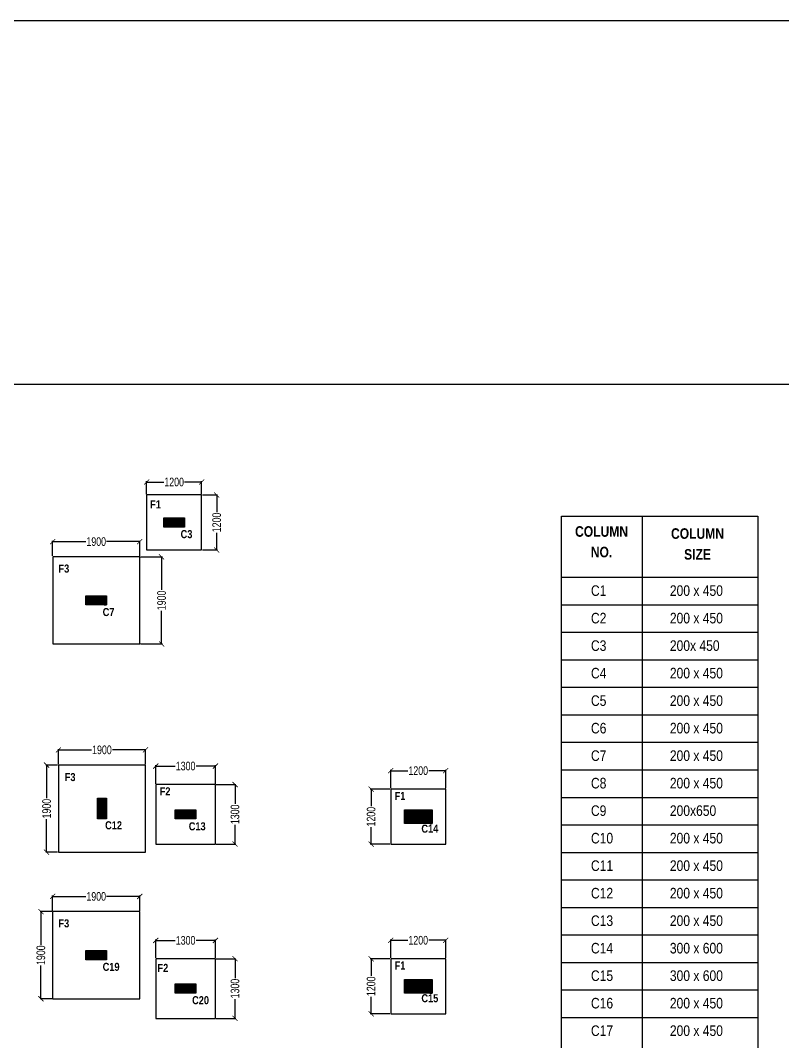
# Model space of a CAD drawing. Header units: millimetres. Extents: x 1798 to 243113, y 1193 to 150435.
# Drawn here: x 80154 to 96780, y 128159 to 150435 of the extents above; entities that cross this region are included whole.
import ezdxf

# ---------------------------------------------------------------- set-up
doc = ezdxf.new("R2010")
doc.units = ezdxf.units.MM
for name, color, linetype in [('-S-DIM', 8, 'Continuous'), ('A-WALL-PATT', 7, 'Continuous'), ('beam', 4, 'Continuous'), ('COL NOS', 12, 'Continuous'), ('column', 5, 'Continuous'), ('DIM', 8, 'Continuous')]:
    doc.layers.add(name, color=color, linetype=linetype)
doc.layers.add('LOW WALL', color=6, linetype='Continuous', lineweight=20)
doc.styles.add('sd', font='ARIALNB.TTF')
doc.styles.add('SOBHA', font='swisscl.ttf')
doc.styles.add('SUB TIT', font='ARIALNB.TTF')
doc.dimstyles.new('S-75', dxfattribs={"dimscale": 75, "dimtxt": 2.5, "dimasz": 1.5, "dimexe": 0.25, "dimexo": 0.25, "dimgap": 0.1, "dimtad": 0, "dimdec": 0, "dimrnd": 0.0005, "dimzin": 0, "dimdsep": 46, "dimtxsty": 'SOBHA', "dimblk": 'ARCHTICK', "dimcen": 0.09, "dimclrd": 8, "dimclre": 8, "dimclrt": 6, "dimadec": 0, "dimazin": 0, "dimtfac": 1, "dimtdec": 0, "dimtofl": 0, "dimtmove": 0, "dimatfit": 3, "dimfxl": 0.18, "dimtolj": 1, "dimtzin": 0, "dimlwd": -1, "dimlwe": -1, "dimarcsym": 0})

# ---------------------------------------------------------------- blocks, each defined once
blk = doc.blocks.new('_ArchTick')
at = {"color": 0, "linetype": 'ByBlock', "const_width": 0.15}
blk.add_lwpolyline([(-0.5, -0.5), (0.5, 0.5)], dxfattribs=at)
blk = doc.blocks.new('*D487')
at = {"layer": '-S-DIM', "color": 8, "ltscale": 150000, "transparency": 16777216}
for p, q in [((84126, 140083), (84454, 140083)), ((84435, 140083), (84435, 139711)), ((84435, 138883), (84435, 139255)), ((84126, 138883), (84454, 138883))]:
    blk.add_line(p, q, dxfattribs=at)
at = {"layer": '-S-DIM', "color": 8, "linetype": 'Continuous', "ltscale": 150000, "transparency": 16777216, "xscale": 112.5, "yscale": 112.5, "zscale": 112.5}
for p, rotation in [((84435, 140083), 90), ((84435, 138883), 270)]:
    blk.add_blockref('_ArchTick', p, dxfattribs=dict(at, rotation=rotation))
at = {"layer": '-S-DIM', "color": 6, "linetype": 'Continuous', "ltscale": 150000, "transparency": 16777216, "insert": (84435, 139483), "char_height": 187.5, "attachment_point": 5, "rotation": 90, "style": 'SOBHA'}
blk.add_mtext('\\A1;1200', dxfattribs=at)
blk = doc.blocks.new('*D614')
at = {"layer": '-S-DIM', "color": 8, "ltscale": 150000, "transparency": 16777216}
for p, q in [((82907, 140102), (82907, 140383)), ((82907, 140365), (83279, 140365)), ((84107, 140365), (83735, 140365)), ((84107, 140102), (84107, 140383))]:
    blk.add_line(p, q, dxfattribs=at)
at = {"layer": '-S-DIM', "color": 8, "linetype": 'Continuous', "ltscale": 150000, "transparency": 16777216, "xscale": 112.5, "yscale": 112.5, "zscale": 112.5, "rotation": 180}
blk.add_blockref('_ArchTick', (82907, 140365), dxfattribs=at)
at = {"layer": '-S-DIM', "color": 8, "linetype": 'Continuous', "ltscale": 150000, "transparency": 16777216, "xscale": 112.5, "yscale": 112.5, "zscale": 112.5}
blk.add_blockref('_ArchTick', (84107, 140365), dxfattribs=at)
at = {"layer": '-S-DIM', "color": 6, "linetype": 'Continuous', "ltscale": 150000, "transparency": 16777216, "insert": (83507, 140365), "char_height": 187.5, "attachment_point": 5, "style": 'SOBHA'}
blk.add_mtext('\\A1;1200', dxfattribs=at)
blk = doc.blocks.new('*D488')
at = {"layer": '-S-DIM', "color": 8, "ltscale": 150000, "transparency": 16777216}
for p, q in [((84426, 133766), (84854, 133766)), ((84835, 133766), (84835, 133344)), ((84835, 132466), (84835, 132888)), ((84426, 132466), (84854, 132466))]:
    blk.add_line(p, q, dxfattribs=at)
at = {"layer": '-S-DIM', "color": 8, "linetype": 'Continuous', "ltscale": 150000, "transparency": 16777216, "xscale": 112.5, "yscale": 112.5, "zscale": 112.5}
for p, rotation in [((84835, 133766), 90), ((84835, 132466), 270)]:
    blk.add_blockref('_ArchTick', p, dxfattribs=dict(at, rotation=rotation))
at = {"layer": '-S-DIM', "color": 6, "linetype": 'Continuous', "ltscale": 150000, "transparency": 16777216, "insert": (84835, 133116), "char_height": 187.5, "attachment_point": 5, "rotation": 90, "style": 'SOBHA'}
blk.add_mtext('\\A1;1300', dxfattribs=at)
blk = doc.blocks.new('*D615')
at = {"layer": '-S-DIM', "color": 8, "ltscale": 150000, "transparency": 16777216}
for p, q in [((83107, 133785), (83107, 134187)), ((83107, 134169), (83529, 134169)), ((84407, 134169), (83985, 134169)), ((84407, 133785), (84407, 134187))]:
    blk.add_line(p, q, dxfattribs=at)
at = {"layer": '-S-DIM', "color": 8, "linetype": 'Continuous', "ltscale": 150000, "transparency": 16777216, "xscale": 112.5, "yscale": 112.5, "zscale": 112.5, "rotation": 180}
blk.add_blockref('_ArchTick', (83107, 134169), dxfattribs=at)
at = {"layer": '-S-DIM', "color": 8, "linetype": 'Continuous', "ltscale": 150000, "transparency": 16777216, "xscale": 112.5, "yscale": 112.5, "zscale": 112.5}
blk.add_blockref('_ArchTick', (84407, 134169), dxfattribs=at)
at = {"layer": '-S-DIM', "color": 6, "linetype": 'Continuous', "ltscale": 150000, "transparency": 16777216, "insert": (83757, 134169), "char_height": 187.5, "attachment_point": 5, "style": 'SOBHA'}
blk.add_mtext('\\A1;1300', dxfattribs=at)
blk = doc.blocks.new('*D616')
at = {"layer": '-S-DIM', "color": 8, "ltscale": 150000, "transparency": 16777216}
for p, q in [((88213, 133665), (87785, 133665)), ((87804, 133665), (87804, 133293)), ((87804, 132465), (87804, 132837)), ((88213, 132465), (87785, 132465))]:
    blk.add_line(p, q, dxfattribs=at)
at = {"layer": '-S-DIM', "color": 8, "linetype": 'Continuous', "ltscale": 150000, "transparency": 16777216, "xscale": 112.5, "yscale": 112.5, "zscale": 112.5}
for p, rotation in [((87804, 133665), 90), ((87804, 132465), 270)]:
    blk.add_blockref('_ArchTick', p, dxfattribs=dict(at, rotation=rotation))
at = {"layer": '-S-DIM', "color": 6, "linetype": 'Continuous', "ltscale": 150000, "transparency": 16777216, "insert": (87804, 133065), "char_height": 187.5, "attachment_point": 5, "rotation": 90, "style": 'SOBHA'}
blk.add_mtext('\\A1;1200', dxfattribs=at)
blk = doc.blocks.new('*D617')
at = {"layer": '-S-DIM', "color": 8, "ltscale": 150000, "transparency": 16777216}
for p, q in [((88232, 133684), (88232, 134087)), ((88232, 134068), (88604, 134068)), ((89432, 134068), (89060, 134068)), ((89432, 133684), (89432, 134087))]:
    blk.add_line(p, q, dxfattribs=at)
at = {"layer": '-S-DIM', "color": 8, "linetype": 'Continuous', "ltscale": 150000, "transparency": 16777216, "xscale": 112.5, "yscale": 112.5, "zscale": 112.5, "rotation": 180}
blk.add_blockref('_ArchTick', (88232, 134068), dxfattribs=at)
at = {"layer": '-S-DIM', "color": 8, "linetype": 'Continuous', "ltscale": 150000, "transparency": 16777216, "xscale": 112.5, "yscale": 112.5, "zscale": 112.5}
blk.add_blockref('_ArchTick', (89432, 134068), dxfattribs=at)
at = {"layer": '-S-DIM', "color": 6, "linetype": 'Continuous', "ltscale": 150000, "transparency": 16777216, "insert": (88832, 134068), "char_height": 187.5, "attachment_point": 5, "style": 'SOBHA'}
blk.add_mtext('\\A1;1200', dxfattribs=at)
blk = doc.blocks.new('*D618')
at = {"layer": '-S-DIM', "color": 8, "ltscale": 150000, "transparency": 16777216}
for p, q in [((88213, 129965), (87785, 129965)), ((87804, 129965), (87804, 129593)), ((87804, 128765), (87804, 129137)), ((88213, 128765), (87785, 128765))]:
    blk.add_line(p, q, dxfattribs=at)
at = {"layer": '-S-DIM', "color": 8, "linetype": 'Continuous', "ltscale": 150000, "transparency": 16777216, "xscale": 112.5, "yscale": 112.5, "zscale": 112.5}
for p, rotation in [((87804, 129965), 90), ((87804, 128765), 270)]:
    blk.add_blockref('_ArchTick', p, dxfattribs=dict(at, rotation=rotation))
at = {"layer": '-S-DIM', "color": 6, "linetype": 'Continuous', "ltscale": 150000, "transparency": 16777216, "insert": (87804, 129365), "char_height": 187.5, "attachment_point": 5, "rotation": 90, "style": 'SOBHA'}
blk.add_mtext('\\A1;1200', dxfattribs=at)
blk = doc.blocks.new('*D619')
at = {"layer": '-S-DIM', "color": 8, "ltscale": 150000, "transparency": 16777216}
for p, q in [((88232, 129984), (88232, 130387)), ((88232, 130368), (88604, 130368)), ((89432, 130368), (89060, 130368)), ((89432, 129984), (89432, 130387))]:
    blk.add_line(p, q, dxfattribs=at)
at = {"layer": '-S-DIM', "color": 8, "linetype": 'Continuous', "ltscale": 150000, "transparency": 16777216, "xscale": 112.5, "yscale": 112.5, "zscale": 112.5, "rotation": 180}
blk.add_blockref('_ArchTick', (88232, 130368), dxfattribs=at)
at = {"layer": '-S-DIM', "color": 8, "linetype": 'Continuous', "ltscale": 150000, "transparency": 16777216, "xscale": 112.5, "yscale": 112.5, "zscale": 112.5}
blk.add_blockref('_ArchTick', (89432, 130368), dxfattribs=at)
at = {"layer": '-S-DIM', "color": 6, "linetype": 'Continuous', "ltscale": 150000, "transparency": 16777216, "insert": (88832, 130368), "char_height": 187.5, "attachment_point": 5, "style": 'SOBHA'}
blk.add_mtext('\\A1;1200', dxfattribs=at)
blk = doc.blocks.new('*D644')
at = {"layer": '-S-DIM', "color": 8, "ltscale": 150000, "transparency": 16777216}
for p, q in [((80857, 138752), (80857, 139084)), ((80857, 139065), (81579, 139065)), ((82757, 139065), (82035, 139065)), ((82757, 138752), (82757, 139084))]:
    blk.add_line(p, q, dxfattribs=at)
at = {"layer": '-S-DIM', "color": 8, "linetype": 'Continuous', "ltscale": 150000, "transparency": 16777216, "xscale": 112.5, "yscale": 112.5, "zscale": 112.5, "rotation": 180}
blk.add_blockref('_ArchTick', (80857, 139065), dxfattribs=at)
at = {"layer": '-S-DIM', "color": 8, "linetype": 'Continuous', "ltscale": 150000, "transparency": 16777216, "xscale": 112.5, "yscale": 112.5, "zscale": 112.5}
blk.add_blockref('_ArchTick', (82757, 139065), dxfattribs=at)
at = {"layer": '-S-DIM', "color": 6, "linetype": 'Continuous', "ltscale": 150000, "transparency": 16777216, "insert": (81807, 139065), "char_height": 187.5, "attachment_point": 5, "style": 'SOBHA'}
blk.add_mtext('\\A1;1900', dxfattribs=at)
blk = doc.blocks.new('*D645')
at = {"layer": '-S-DIM', "color": 8, "ltscale": 150000, "transparency": 16777216}
for p, q in [((82776, 138733), (83252, 138733)), ((83233, 138733), (83233, 138011)), ((83233, 136833), (83233, 137555)), ((82776, 136833), (83252, 136833))]:
    blk.add_line(p, q, dxfattribs=at)
at = {"layer": '-S-DIM', "color": 8, "linetype": 'Continuous', "ltscale": 150000, "transparency": 16777216, "xscale": 112.5, "yscale": 112.5, "zscale": 112.5}
for p, rotation in [((83233, 138733), 90), ((83233, 136833), 270)]:
    blk.add_blockref('_ArchTick', p, dxfattribs=dict(at, rotation=rotation))
at = {"layer": '-S-DIM', "color": 6, "linetype": 'Continuous', "ltscale": 150000, "transparency": 16777216, "insert": (83233, 137783), "char_height": 187.5, "attachment_point": 5, "rotation": 90, "style": 'SOBHA'}
blk.add_mtext('\\A1;1900', dxfattribs=at)
blk = doc.blocks.new('*D647')
at = {"layer": '-S-DIM', "color": 8, "ltscale": 150000, "transparency": 16777216}
for p, q in [((80857, 131012), (80857, 131344)), ((80857, 131325), (81579, 131325)), ((82757, 131325), (82035, 131325)), ((82757, 131012), (82757, 131344))]:
    blk.add_line(p, q, dxfattribs=at)
at = {"layer": '-S-DIM', "color": 8, "linetype": 'Continuous', "ltscale": 150000, "transparency": 16777216, "xscale": 112.5, "yscale": 112.5, "zscale": 112.5, "rotation": 180}
blk.add_blockref('_ArchTick', (80857, 131325), dxfattribs=at)
at = {"layer": '-S-DIM', "color": 8, "linetype": 'Continuous', "ltscale": 150000, "transparency": 16777216, "xscale": 112.5, "yscale": 112.5, "zscale": 112.5}
blk.add_blockref('_ArchTick', (82757, 131325), dxfattribs=at)
at = {"layer": '-S-DIM', "color": 6, "linetype": 'Continuous', "ltscale": 150000, "transparency": 16777216, "insert": (81807, 131325), "char_height": 187.5, "attachment_point": 5, "style": 'SOBHA'}
blk.add_mtext('\\A1;1900', dxfattribs=at)
blk = doc.blocks.new('*D509')
at = {"layer": '-S-DIM', "color": 8, "ltscale": 150000, "transparency": 16777216}
for p, q in [((80838, 130993), (80581, 130993)), ((80600, 130993), (80600, 130271)), ((80600, 129093), (80600, 129815)), ((80838, 129093), (80581, 129093))]:
    blk.add_line(p, q, dxfattribs=at)
at = {"layer": '-S-DIM', "color": 8, "linetype": 'Continuous', "ltscale": 150000, "transparency": 16777216, "xscale": 112.5, "yscale": 112.5, "zscale": 112.5}
for p, rotation in [((80600, 130993), 90), ((80600, 129093), 270)]:
    blk.add_blockref('_ArchTick', p, dxfattribs=dict(at, rotation=rotation))
at = {"layer": '-S-DIM', "color": 6, "linetype": 'Continuous', "ltscale": 150000, "transparency": 16777216, "insert": (80600, 130043), "char_height": 187.5, "attachment_point": 5, "rotation": 90, "style": 'SOBHA'}
blk.add_mtext('\\A1;1900', dxfattribs=at)
blk = doc.blocks.new('*D658')
at = {"layer": '-S-DIM', "color": 8, "ltscale": 150000, "transparency": 16777216}
for p, q in [((80982, 134209), (80982, 134541)), ((80982, 134522), (81704, 134522)), ((82882, 134522), (82160, 134522)), ((82882, 134209), (82882, 134541))]:
    blk.add_line(p, q, dxfattribs=at)
at = {"layer": '-S-DIM', "color": 8, "linetype": 'Continuous', "ltscale": 150000, "transparency": 16777216, "xscale": 112.5, "yscale": 112.5, "zscale": 112.5, "rotation": 180}
blk.add_blockref('_ArchTick', (80982, 134522), dxfattribs=at)
at = {"layer": '-S-DIM', "color": 8, "linetype": 'Continuous', "ltscale": 150000, "transparency": 16777216, "xscale": 112.5, "yscale": 112.5, "zscale": 112.5}
blk.add_blockref('_ArchTick', (82882, 134522), dxfattribs=at)
at = {"layer": '-S-DIM', "color": 6, "linetype": 'Continuous', "ltscale": 150000, "transparency": 16777216, "insert": (81932, 134522), "char_height": 187.5, "attachment_point": 5, "style": 'SOBHA'}
blk.add_mtext('\\A1;1900', dxfattribs=at)
blk = doc.blocks.new('*D511')
at = {"layer": '-S-DIM', "color": 8, "ltscale": 150000, "transparency": 16777216}
for p, q in [((80963, 134190), (80706, 134190)), ((80725, 134190), (80725, 133468)), ((80725, 132290), (80725, 133012)), ((80963, 132290), (80706, 132290))]:
    blk.add_line(p, q, dxfattribs=at)
at = {"layer": '-S-DIM', "color": 8, "linetype": 'Continuous', "ltscale": 150000, "transparency": 16777216, "xscale": 112.5, "yscale": 112.5, "zscale": 112.5}
for p, rotation in [((80725, 134190), 90), ((80725, 132290), 270)]:
    blk.add_blockref('_ArchTick', p, dxfattribs=dict(at, rotation=rotation))
at = {"layer": '-S-DIM', "color": 6, "linetype": 'Continuous', "ltscale": 150000, "transparency": 16777216, "insert": (80725, 133240), "char_height": 187.5, "attachment_point": 5, "rotation": 90, "style": 'SOBHA'}
blk.add_mtext('\\A1;1900', dxfattribs=at)
blk = doc.blocks.new('*D512')
at = {"layer": '-S-DIM', "color": 8, "ltscale": 150000, "transparency": 16777216}
for p, q in [((84426, 129965), (84854, 129965)), ((84835, 129965), (84835, 129543)), ((84835, 128665), (84835, 129087)), ((84426, 128665), (84854, 128665))]:
    blk.add_line(p, q, dxfattribs=at)
at = {"layer": '-S-DIM', "color": 8, "linetype": 'Continuous', "ltscale": 150000, "transparency": 16777216, "xscale": 112.5, "yscale": 112.5, "zscale": 112.5}
for p, rotation in [((84835, 129965), 90), ((84835, 128665), 270)]:
    blk.add_blockref('_ArchTick', p, dxfattribs=dict(at, rotation=rotation))
at = {"layer": '-S-DIM', "color": 6, "linetype": 'Continuous', "ltscale": 150000, "transparency": 16777216, "insert": (84835, 129315), "char_height": 187.5, "attachment_point": 5, "rotation": 90, "style": 'SOBHA'}
blk.add_mtext('\\A1;1300', dxfattribs=at)
blk = doc.blocks.new('*D659')
at = {"layer": '-S-DIM', "color": 8, "ltscale": 150000, "transparency": 16777216}
for p, q in [((83107, 129984), (83107, 130385)), ((83107, 130366), (83529, 130366)), ((84407, 130366), (83985, 130366)), ((84407, 129982), (84407, 130385))]:
    blk.add_line(p, q, dxfattribs=at)
at = {"layer": '-S-DIM', "color": 8, "linetype": 'Continuous', "ltscale": 150000, "transparency": 16777216, "xscale": 112.5, "yscale": 112.5, "zscale": 112.5, "rotation": 180}
blk.add_blockref('_ArchTick', (83107, 130366), dxfattribs=at)
at = {"layer": '-S-DIM', "color": 8, "linetype": 'Continuous', "ltscale": 150000, "transparency": 16777216, "xscale": 112.5, "yscale": 112.5, "zscale": 112.5}
blk.add_blockref('_ArchTick', (84407, 130366), dxfattribs=at)
at = {"layer": '-S-DIM', "color": 6, "linetype": 'Continuous', "ltscale": 150000, "transparency": 16777216, "insert": (83757, 130366), "char_height": 187.5, "attachment_point": 5, "style": 'SOBHA'}
blk.add_mtext('\\A1;1300', dxfattribs=at)

msp = doc.modelspace()

# ---------------------------------------------------------------- hatches: boundary and pattern name
at = {"layer": 'A-WALL-PATT'}
h = msp.add_hatch(dxfattribs=at)
h.set_pattern_fill('ANSI31', color=8, angle=180)
h.set_pattern_definition([(225, (50151.36154, 144388.88852), (0.08838834765, -0.08838834765), [])])
h.paths.add_polyline_path([(83732.1, 139382.8), (83732.1, 139582.8), (83282.1, 139582.8), (83282.1, 139382.8)])
h = msp.add_hatch(dxfattribs=at)
h.set_pattern_fill('ANSI31', color=8)
h.set_pattern_definition([(45, (143672.34842, 153516.7715), (-0.08838834765, 0.08838834765), [])])
h.paths.add_polyline_path([(81582.1, 137882.8), (81582.1, 137682.8), (82032.1, 137682.8), (82032.1, 137882.8)])
h = msp.add_hatch(dxfattribs=at)
h.set_pattern_fill('ANSI31', color=8, angle=90)
h.set_pattern_definition([(135, (66198.07247, 195165.5179), (-0.08838834765, -0.08838834765), [])])
h.paths.add_polyline_path([(81832.1, 133015.3), (82032.1, 133015.3), (82032.1, 133465.3), (81832.1, 133465.3)])
h = msp.add_hatch(dxfattribs=at)
h.set_pattern_fill('ANSI31', color=8)
h.set_pattern_definition([(45, (50151.36154, 144388.88852), (-0.08838834765, 0.08838834765), [])])
h.paths.add_polyline_path([(83532.1, 133216), (83532.1, 133016), (83982.1, 133016), (83982.1, 133216)])
h = msp.add_hatch(dxfattribs=at)
h.set_pattern_fill('ANSI31', color=8)
h.set_pattern_definition([(45, (50551.36154, 144388.88852), (-0.08838834765, 0.08838834765), [])])
h.paths.add_polyline_path([(88532.1, 133215.3), (88532.1, 132915.3), (89132.1, 132915.3), (89132.1, 133215.3)])
h = msp.add_hatch(dxfattribs=at)
h.set_pattern_fill('ANSI31', color=8)
h.set_pattern_definition([(45, (143731.98903, 145776.93086), (-0.08838834765, 0.08838834765), [])])
h.paths.add_polyline_path([(81581.7, 130142.9), (81581.7, 129942.9), (82031.7, 129942.9), (82031.7, 130142.9)])
h = msp.add_hatch(dxfattribs=at)
h.set_pattern_fill('ANSI31', color=8)
h.set_pattern_definition([(45, (50551.36154, 144388.88852), (-0.08838834765, 0.08838834765), [])])
h.paths.add_polyline_path([(88532.1, 129515.3), (88532.1, 129215.3), (89132.1, 129215.3), (89132.1, 129515.3)])
h = msp.add_hatch(dxfattribs=at)
h.set_pattern_fill('ANSI31', color=8)
h.set_pattern_definition([(45, (145682.34871, 145049.28154), (-0.08838834765, 0.08838834765), [])])
h.paths.add_polyline_path([(83532.1, 129415.3), (83532.1, 129215.3), (83982.1, 129215.3), (83982.1, 129415.3)])

# ---------------------------------------------------------------- linework, layer by layer
at = {"layer": 'beam', "color": 4}
msp.add_lwpolyline([(243113, 109480.4), (43525, 109480.4), (43525, 150435.4), (243113, 150435.4)], close=True, dxfattribs=at)
at = {"layer": 'beam', "color": 2}
msp.add_lwpolyline([(64998.3, 142497.5), (103878.3, 142497.5), (103878.3, 116639.6), (64998.3, 116639.6)], close=True, dxfattribs=at)
for points, elevation in [([(82907.1, 138882.8), (84107.1, 138882.8), (84107.1, 140082.8), (82907.1, 140082.8)], 239039.1), ([(80857.1, 136832.8), (82757.1, 136832.8), (82757.1, 138732.8), (80857.1, 138732.8)], 239039.1), ([(80982.1, 132290.3), (82882.1, 132290.3), (82882.1, 134190.3), (80982.1, 134190.3)], 239039.1), ([(83107.1, 132466), (84407.1, 132466), (84407.1, 133766), (83107.1, 133766)], 239060.4), ([(88232.1, 132465.3), (89432.1, 132465.3), (89432.1, 133665.3), (88232.1, 133665.3)], 239039.1), ([(80856.7, 129092.9), (82756.7, 129092.9), (82756.7, 130992.9), (80856.7, 130992.9)], 239050.2), ([(83107.1, 128665.3), (84407.1, 128663.3), (84407.1, 129963.3), (83107.1, 129965.3)], 358558.6), ([(88232.1, 128765.3), (89432.1, 128765.3), (89432.1, 129965.3), (88232.1, 129965.3)], 358558.6)]:
    msp.add_lwpolyline(points, close=True, dxfattribs=dict(at, elevation=elevation))
at = {"layer": 'column'}
for points, elevation in [([(83732.1, 139382.8), (83282.1, 139382.8), (83282.1, 139582.8), (83732.1, 139582.8)], 239039.1), ([(81582.1, 137882.8), (82032.1, 137882.8), (82032.1, 137682.8), (81582.1, 137682.8)], 239039.1), ([(81832.1, 133015.3), (81832.1, 133465.3), (82032.1, 133465.3), (82032.1, 133015.3)], 239039.1), ([(83532.1, 133216), (83982.1, 133216), (83982.1, 133016), (83532.1, 133016)], 239060.4), ([(88532.1, 133215.3), (89132.1, 133215.3), (89132.1, 132915.3), (88532.1, 132915.3)], 239039.1), ([(81581.7, 130142.9), (82031.7, 130142.9), (82031.7, 129942.9), (81581.7, 129942.9)], 239050.2), ([(88532.1, 129515.3), (89132.1, 129515.3), (89132.1, 129215.3), (88532.1, 129215.3)], 358558.6), ([(83532.1, 129415.3), (83982.1, 129415.3), (83982.1, 129215.3), (83532.1, 129215.3)], 358558.6)]:
    msp.add_lwpolyline(points, close=True, dxfattribs=dict(at, elevation=elevation))
at = {"layer": 'DIM', "color": 1}
for p, q in [((91959.8, 139618.1), (96239.8, 139618.1)), ((91959.8, 118454.4), (91959.8, 139618.1)), ((93719.8, 139618.1), (93719.8, 118454.4)), ((96239.8, 139618.1), (96239.8, 118454.4)), ((91959.8, 138286.8), (96239.8, 138286.8)), ((91959.8, 137686.8), (96239.8, 137686.8)), ((91959.8, 137086.8), (96239.8, 137086.8)), ((91959.8, 136486.8), (96239.8, 136486.8)), ((91959.8, 135886.8), (96239.8, 135886.8)), ((91959.8, 135286.8), (96239.8, 135286.8)), ((91959.8, 134686.8), (96239.8, 134686.8)), ((91959.8, 134086.8), (96239.8, 134086.8)), ((91959.8, 133486.8), (96239.8, 133486.8)), ((91959.8, 132886.8), (96239.8, 132886.8)), ((91959.8, 132286.8), (96239.8, 132286.8)), ((91959.8, 131686.8), (96239.8, 131686.8)), ((91959.8, 131086.8), (96239.8, 131086.8)), ((91959.8, 130486.8), (96239.8, 130486.8)), ((91959.8, 129886.8), (96239.8, 129886.8)), ((91959.8, 129286.8), (96239.8, 129286.8)), ((91959.8, 128686.8), (96239.8, 128686.8))]:
    msp.add_line(p, q, dxfattribs=at)

# ---------------------------------------------------------------- texts
at = {"layer": 'COL NOS', "style": 'sd'}
for s, p in [('F1', (82984.2, 139790.4)), ('C3', (83648.5, 139141.2)), ('F3', (80984.6, 138390.4)), ('C7', (81949, 137441.2)), ('F3', (81121, 133841.7)), ('F2', (83192.3, 133531.5, -239039.1)), ('F1', (88317.3, 133430.7, -239060.4)), ('C12', (82001.2, 132789.8)), ('C13', (83826.1, 132767.3, -239039.1)), ('C14', (88901.1, 132716.5, -239060.4)), ('F3', (80984.2, 130650.6, 11.1)), ('C19', (81948.6, 129701.4, 11.1)), ('F1', (88317.3, 129730.7, -119540.9)), ('F2', (83144.7, 129678.4, 119519.5)), ('C20', (83899, 128973.8, 119519.5)), ('C15', (88901.1, 129016.5, -119540.9))]:
    msp.add_text(s, height=175, dxfattribs=at).set_placement(p)
at = {"layer": 'LOW WALL', "color": 7, "char_height": 230, "rotation": 359.99709}
for s, insert, width, attachment_point, style in [('\\pxt26;COLUMN', (92830.7, 139401.6), 13542.441, 2, 'sd'), ('\\pxt26;COLUMN', (94924, 139356.4), 13542.441, 2, 'sd'), ('\\pxt26;NO.', (92830.7, 138953.1), 13542.441, 2, 'sd'), ('\\pxt26;SIZE', (94924, 138902.7), 13542.441, 2, 'sd'), ('\\pxt26;{\\fArial Narrow|b0|i0|c0|p34;C1}', (92599.8, 138111.7), 5417.183, 1, 'SUB TIT'), ('\\pxt26;{\\fArial Narrow|b0|i0|c0|p34;200 x 450}', (94321.3, 138111.7), 2311.696, 1, 'SUB TIT'), ('\\pxt26;{\\fArial Narrow|b0|i0|c0|p34;C2}', (92599.8, 137511.7), 2311.696, 1, 'SUB TIT'), ('\\pxt26;{\\fArial Narrow|b0|i0|c0|p34;200 x 450}', (94321.3, 137511.7), 2311.696, 1, 'SUB TIT'), ('\\pxt26;{\\fArial Narrow|b0|i0|c0|p34;C3}', (92599.8, 136911.7), 2311.696, 1, 'SUB TIT'), ('\\pxt26;{\\fArial Narrow|b0|i0|c0|p34;200x 450}', (94321.3, 136911.7), 2311.696, 1, 'SUB TIT'), ('\\pxt26;{\\fArial Narrow|b0|i0|c0|p34;C4}', (92599.8, 136311.7), 2311.696, 1, 'SUB TIT'), ('\\pxt26;{\\fArial Narrow|b0|i0|c0|p34;200 x 450}', (94321.3, 136311.7), 2311.696, 1, 'SUB TIT'), ('\\pxt26;{\\fArial Narrow|b0|i0|c0|p34;C5}', (92599.8, 135711.7), 2311.696, 1, 'SUB TIT'), ('\\pxt26;{\\fArial Narrow|b0|i0|c0|p34;200 x 450}', (94321.3, 135711.7), 2311.696, 1, 'SUB TIT'), ('\\pxt26;{\\fArial Narrow|b0|i0|c0|p34;C6}', (92599.8, 135111.7), 2311.696, 1, 'SUB TIT'), ('\\pxt26;{\\fArial Narrow|b0|i0|c0|p34;200 x 450}', (94321.3, 135111.7), 2311.696, 1, 'SUB TIT'), ('\\pxt26;{\\fArial Narrow|b0|i0|c0|p34;C7}', (92599.8, 134511.7), 2311.696, 1, 'SUB TIT'), ('\\pxt26;{\\fArial Narrow|b0|i0|c0|p34;200 x 450}', (94321.3, 134511.7), 2311.696, 1, 'SUB TIT'), ('\\pxt26;{\\fArial Narrow|b0|i0|c0|p34;C8}', (92599.8, 133911.7), 2311.696, 1, 'SUB TIT'), ('\\pxt26;{\\fArial Narrow|b0|i0|c0|p34;200 x 450}', (94321.3, 133911.7), 2311.696, 1, 'SUB TIT'), ('\\pxt26;{\\fArial Narrow|b0|i0|c0|p34;C9}', (92599.8, 133311.7), 2311.696, 1, 'SUB TIT'), ('\\pxt26;{\\fArial Narrow|b0|i0|c0|p34;200x650}', (94321.3, 133311.7), 2311.696, 1, 'SUB TIT'), ('\\pxt26;{\\fArial Narrow|b0|i0|c0|p34;C10}', (92599.8, 132711.7), 2311.696, 1, 'SUB TIT'), ('\\pxt26;{\\fArial Narrow|b0|i0|c0|p34;200 x 450}', (94321.3, 132711.7), 2311.696, 1, 'SUB TIT'), ('\\pxt26;{\\fArial Narrow|b0|i0|c0|p34;C11}', (92599.8, 132111.7), 2311.696, 1, 'SUB TIT'), ('\\pxt26;{\\fArial Narrow|b0|i0|c0|p34;200 x 450}', (94321.3, 132111.7), 2311.696, 1, 'SUB TIT'), ('\\pxt26;{\\fArial Narrow|b0|i0|c0|p34;C12}', (92599.8, 131511.7), 2311.696, 1, 'SUB TIT'), ('\\pxt26;{\\fArial Narrow|b0|i0|c0|p34;200 x 450}', (94321.3, 131511.7), 2311.696, 1, 'SUB TIT'), ('\\pxt26;{\\fArial Narrow|b0|i0|c0|p34;C13}', (92599.8, 130911.7), 2311.696, 1, 'SUB TIT'), ('\\pxt26;{\\fArial Narrow|b0|i0|c0|p34;200 x 450}', (94321.3, 130911.7), 2311.696, 1, 'SUB TIT'), ('\\pxt26;{\\fArial Narrow|b0|i0|c0|p34;C14}', (92599.8, 130311.7), 2311.696, 1, 'SUB TIT'), ('\\pxt26;{\\fArial Narrow|b0|i0|c0|p34;300 x 600}', (94321.3, 130311.7), 2311.696, 1, 'SUB TIT'), ('\\pxt26;{\\fArial Narrow|b0|i0|c0|p34;C15}', (92599.8, 129711.7), 2311.696, 1, 'SUB TIT'), ('\\pxt26;{\\fArial Narrow|b0|i0|c0|p34;300 x 600}', (94321.3, 129711.7), 2311.696, 1, 'SUB TIT'), ('\\pxt26;{\\fArial Narrow|b0|i0|c0|p34;C16}', (92599.8, 129111.7), 2311.696, 1, 'SUB TIT'), ('\\pxt26;{\\fArial Narrow|b0|i0|c0|p34;200 x 450}', (94321.3, 129111.7), 2311.696, 1, 'SUB TIT'), ('\\pxt26;{\\fArial Narrow|b0|i0|c0|p34;C17}', (92599.8, 128511.7), 2311.696, 1, 'SUB TIT'), ('\\pxt26;{\\fArial Narrow|b0|i0|c0|p34;200 x 450}', (94321.3, 128511.7), 2311.696, 1, 'SUB TIT')]:
    msp.add_mtext(s, dxfattribs=dict(at, insert=insert, width=width, attachment_point=attachment_point, style=style))

# ---------------------------------------------------------------- dimensions: what is measured, and where the dimension line sits
at = {"layer": '-S-DIM', "linetype": 'Continuous', "ltscale": 150000}
for base, p1, p2, picture, middle in [((84107.1, 140364.5), (82907.1, 140082.8, 239039.1), (84107.1, 140082.8, 239039.1), '*D614', (83507.1, 140364.5)), ((82757.1, 139064.8, 239039.1), (80857.1, 138732.8, 239039.1), (82757.1, 138732.8, 239039.1), '*D644', (81807.1, 139064.8, 239039.1)), ((82882.1, 134522.3, 239039.1), (80982.1, 134190.3, 239039.1), (82882.1, 134190.3, 239039.1), '*D658', (81932.1, 134522.3, 239039.1)), ((84407.1, 134168.7, 21.3), (83107.1, 133766, 239060.4), (84407.1, 133766, 239060.4), '*D615', (83757.1, 134168.7, 21.3)), ((89432.1, 134068), (88232.1, 133665.3, 239039.1), (89432.1, 133665.3, 239039.1), '*D617', (88832.1, 134068)), ((82756.7, 131324.9, 239050.2), (80856.7, 130992.9, 239050.2), (82756.7, 130992.9, 239050.2), '*D647', (81806.7, 131324.9, 239050.2)), ((84407.1, 130366, 119519.5), (83107.1, 129965.3, 358558.6), (84407.1, 129963.3, 358558.6), '*D659', (83757.1, 130366, 119519.5)), ((89432.1, 130368, 119519.5), (88232.1, 129965.3, 358558.6), (89432.1, 129965.3, 358558.6), '*D619', (88832.1, 130368, 119519.5))]:
    dim = msp.add_linear_dim(base=base, p1=p1, p2=p2, dimstyle='S-75', dxfattribs=at)
    dim.commit()
    dim.dimension.update_dxf_attribs({"geometry": picture, "text_midpoint": middle})
for base, p1, p2, picture, middle in [((84435.5, 140082.8), (84107.1, 138882.8, 239039.1), (84107.1, 140082.8, 239039.1), '*D487', (84435.5, 139482.8)), ((83233.3, 136832.8, 239039.1), (82757.1, 138732.8, 239039.1), (82757.1, 136832.8, 239039.1), '*D645', (83233.3, 137782.8, 239039.1)), ((80725.2, 132290.3, 239039.1), (80982.1, 134190.3, 239039.1), (80982.1, 132290.3, 239039.1), '*D511', (80725.2, 133240.3, 239039.1)), ((84835.4, 133766, 21.3), (84407.1, 132466, 239060.4), (84407.1, 133766, 239060.4), '*D488', (84835.4, 133116, 21.3)), ((87803.8, 133665.3), (88232.1, 132465.3, 239039.1), (88232.1, 133665.3, 239039.1), '*D616', (87803.8, 133065.3)), ((80599.9, 129092.9, 239050.2), (80856.7, 130992.9, 239050.2), (80856.7, 129092.9, 239050.2), '*D509', (80599.9, 130042.9, 239050.2)), ((84835.3, 129965.3, 119519.5), (84407.1, 128665.3, 358558.6), (84407.1, 129965.3, 358558.6), '*D512', (84835.3, 129315.3, 119519.5)), ((87803.8, 129965.3, 119519.5), (88232.1, 128765.3, 358558.6), (88232.1, 129965.3, 358558.6), '*D618', (87803.8, 129365.3, 119519.5))]:
    dim = msp.add_linear_dim(base=base, p1=p1, p2=p2, angle=90, dimstyle='S-75', dxfattribs=at)
    dim.commit()
    dim.dimension.update_dxf_attribs({"geometry": picture, "text_midpoint": middle})

doc.saveas('drawing.dxf')
